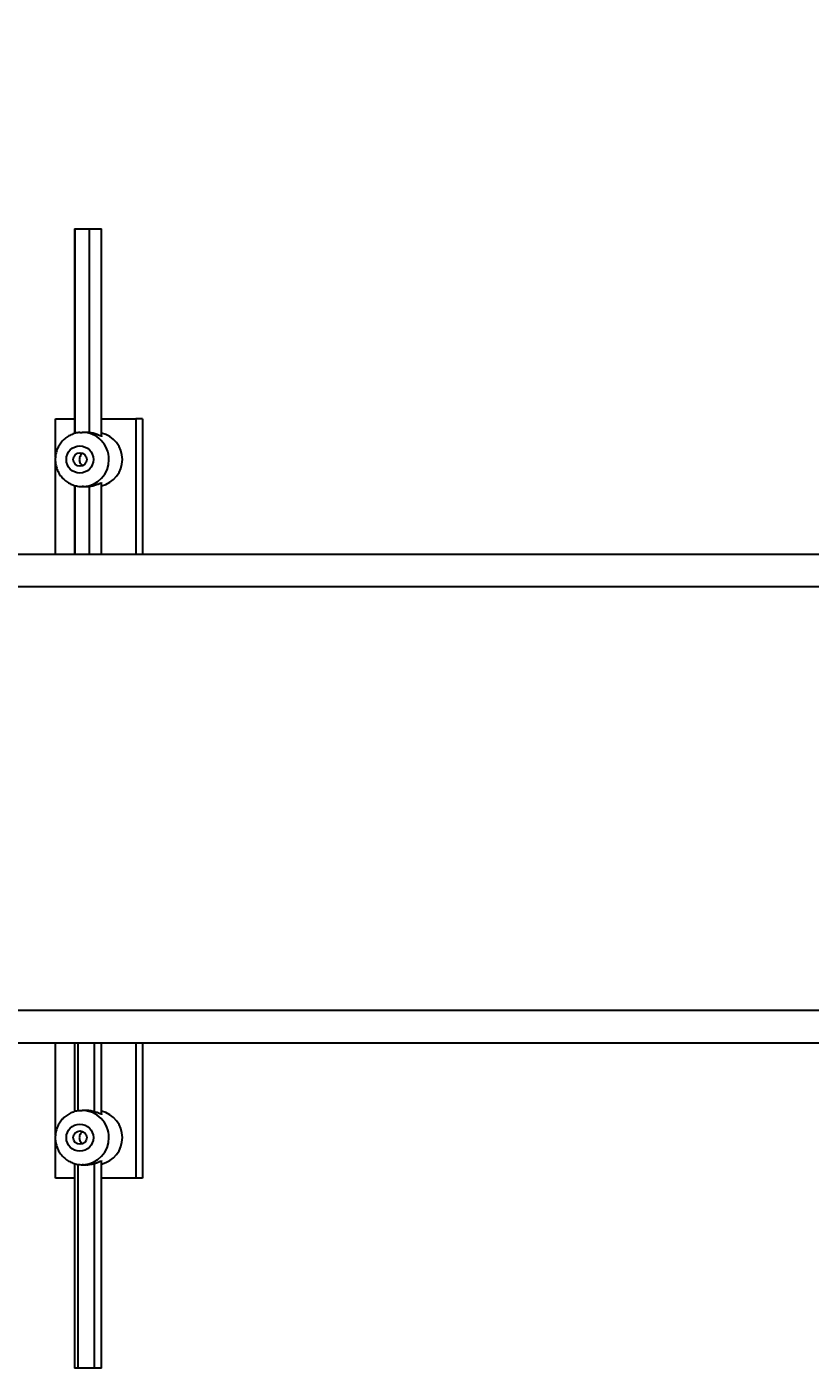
# Model space of a CAD drawing. Header units: millimetres. Extents: x 10 to 584, y 10 to 410.
# Drawn here: x 310.89 to 330.15, y 64.79 to 97.76 of the extents above; entities that cross this region are included whole.
import ezdxf

# ---------------------------------------------------------------- set-up
doc = ezdxf.new("R2010")
doc.units = ezdxf.units.MM
doc.layers.add('2', color=1, linetype='Continuous')
doc.styles.add('SLDTEXTSTYLE0', font='TXT', dxfattribs={"width": 0.7})
doc.dimstyles.new('SLDDIMSTYLE0', dxfattribs={"dimtxt": 3.5, "dimasz": 3.5, "dimexe": 0, "dimexo": 0.0625, "dimgap": 0.875, "dimtad": 1, "dimlfac": 15, "dimrnd": 1e-09, "dimzin": 12, "dimdsep": 46, "dimtxsty": 'SLDTEXTSTYLE0', "dimsah": 1, "dimcen": 0.09, "dimadec": 0, "dimazin": 3, "dimtfac": 1, "dimtofl": 0, "dimtmove": 0, "dimatfit": 3, "dimfxl": 0, "dimfrac": 2, "dimtolj": 1, "dimtzin": 12, "dimarcsym": 0})

# ---------------------------------------------------------------- blocks, each defined once
blk = doc.blocks.new('_D_4')
at = {"layer": '2', "color": 1}
for p, q in [((60.502, 83.127), (60.502, 126.127)), ((360.502, 85.627), (360.502, 126.127)), ((360.502, 125.127), (60.502, 125.127))]:
    blk.add_line(p, q, dxfattribs=at)
for points in [[(60.502, 125.127), (64.002, 124.588), (64.002, 125.665)], [(360.502, 125.127), (357.002, 125.665), (357.002, 124.588)]]:
    blk.add_solid(points, dxfattribs=at)
at = {"layer": '2', "color": 1, "insert": (204.071, 129.638), "char_height": 3.5, "attachment_point": 1, "style": 'SLDTEXTSTYLE0'}
blk.add_mtext('4500', dxfattribs=at)

msp = doc.modelspace()

# ---------------------------------------------------------------- linework, layer by layer
at = {"color": 7, "linetype": 'Continuous', "lineweight": 25}
for p, q in [((312.06441, 92.79332), (312.06441, 87.7628)), ((312.06441, 92.79332), (312.08614, 92.79332)), ((312.08614, 87.76847), (312.08614, 92.79332)), ((312.08614, 92.79332), (312.42415, 92.79332)), ((312.42415, 92.79332), (312.42415, 87.78842)), ((312.42415, 92.79332), (312.73107, 92.79332)), ((312.73107, 87.70068), (312.73107, 92.79332)), ((311.59755, 87.17468), (311.59755, 88.12665)), ((311.59755, 88.12665), (312.06441, 88.12665)), ((312.73107, 88.12665), (313.57037, 88.12665)), ((313.73468, 88.12665), (313.57037, 88.12665)), ((313.57037, 88.12665), (313.57037, 84.79332)), ((313.73468, 88.12665), (313.73468, 84.79332)), ((312.20047, 87.79099), (312.25534, 87.79332)), ((312.34231, 87.79332), (312.25534, 87.79332)), ((311.59755, 84.79332), (311.59755, 87.07526)), ((312.06441, 86.48903), (312.06441, 84.79332)), ((312.08614, 84.79332), (312.08614, 86.48422)), ((312.2855, 86.46069), (312.25534, 86.45998)), ((312.25534, 86.45998), (312.34259, 86.45998)), ((312.42415, 86.46488), (312.42415, 84.79332)), ((312.73107, 84.79332), (312.73107, 86.55284)), ((312.73312, 86.5532), (312.73366, 86.54824)), ((360.09062, 84.79332), (304.43516, 84.79332)), ((360.09062, 83.99332), (302.60183, 83.99332)), ((291.37083, 73.59332), (360.09062, 73.59332)), ((291.37083, 72.79332), (360.09062, 72.79332)), ((311.59755, 70.50801), (311.59755, 72.79332)), ((312.06441, 72.79332), (312.06441, 71.09614)), ((312.15664, 71.11838), (312.15664, 72.79332)), ((312.5512, 72.79332), (312.5512, 71.09552)), ((312.73107, 71.03401), (312.73107, 72.79332)), ((313.57037, 72.79332), (313.57037, 69.45998)), ((313.73468, 72.79332), (313.73468, 69.45998)), ((312.20047, 71.12433), (312.25534, 71.12665)), ((312.34231, 71.12665), (312.25534, 71.12665)), ((311.59755, 69.45998), (311.59755, 70.40859)), ((312.06441, 69.82236), (312.06441, 64.79332)), ((312.15664, 64.79332), (312.15664, 69.80196)), ((312.2855, 69.79402), (312.25534, 69.79332)), ((312.25534, 69.79332), (312.34259, 69.79332)), ((312.5512, 69.82403), (312.5512, 64.79332)), ((312.73107, 64.79332), (312.73107, 69.88617)), ((312.73312, 69.88653), (312.73366, 69.88157)), ((312.06441, 69.45998), (311.59755, 69.45998)), ((313.57037, 69.45998), (312.73107, 69.45998)), ((313.73468, 69.45998), (313.57037, 69.45998)), ((312.15664, 64.79332), (312.06441, 64.79332)), ((312.5512, 64.79332), (312.15664, 64.79332)), ((312.73107, 64.79332), (312.5512, 64.79332))]:
    msp.add_line(p, q, dxfattribs=at)
for centre, radius in [((312.19739, 87.12587), 0.33198), ((312.20203, 87.12722), 0.16587), ((312.19739, 70.4592), 0.33198), ((312.20203, 70.46056), 0.16587)]:
    msp.add_circle(centre, radius, dxfattribs=at)
at = {"color": 59, "linetype": 'Continuous', "lineweight": 25}
for centre, radius, start, end in [((312.25099, 87.13136), 0.66197, 359.592045, 89.623656), ((312.25107, 87.12168), 0.66189, 272.98173, 0.430417), ((312.25099, 70.4647), 0.66197, 359.592045, 89.623656), ((312.25107, 70.45501), 0.66189, 272.98173, 0.430417)]:
    msp.add_arc(centre, radius, start, end, dxfattribs=at)
at = {"color": 7, "linetype": 'Continuous', "lineweight": 25}
for centre, start, end in [((312.57745, 87.13031), 359.684261, 76.625642), ((312.57745, 87.12299), 283.374509, 0.315588), ((312.57745, 70.46364), 359.684261, 76.625642), ((312.57745, 70.45632), 283.374509, 0.315588)]:
    msp.add_arc(centre, 0.66412, start, end, dxfattribs=at)
for points, knots in [([(312.19998, 87.78836), (312.18219, 87.78743), (312.12519, 87.78447), (312.03183, 87.75717), (311.92444, 87.70837), (311.8276, 87.64009), (311.7442, 87.55597), (311.67689, 87.45824), (311.62776, 87.35003), (311.5984, 87.23468), (311.58977, 87.1158), (311.60222, 86.99716), (311.6354, 86.88253), (311.68829, 86.7756), (311.75922, 86.67977), (311.84594, 86.59819), (311.94564, 86.53332), (312.0551, 86.48775), (312.16984, 86.4611), (312.24752, 86.46102), (312.28579, 86.46097)], [0, 0, 0, 0, 0.025953846, 0.083162336, 0.140353156, 0.197552055, 0.254781586, 0.312061331, 0.369405232, 0.426818994, 0.484298923, 0.541833708, 0.599401354, 0.656977891, 0.714540654, 0.772068252, 0.829541307, 0.886949814, 0.944289425, 1, 1, 1, 1]), ([(312.73312, 87.7001), (312.7241, 87.70209), (312.7061, 87.70605), (312.64102, 87.73297), (312.55176, 87.76386), (312.44579, 87.78936), (312.37358, 87.79118), (312.34224, 87.79197)], [0, 0, 0, 0, 0.1951344, 0.38958996, 0.60080895, 0.8267281, 1, 1, 1, 1]), ([(312.73637, 87.70348), (312.73684, 87.70298), (312.73999, 87.69968), (312.73627, 87.69991), (312.73312, 87.7001)], [0, 0, 0, 0, 0.15033602, 1, 1, 1, 1]), ([(312.26909, 87.27488), (312.256, 87.26648), (312.22764, 87.24827), (312.19855, 87.20369), (312.18573, 87.15974), (312.18486, 87.13333), (312.18464, 87.12665)], [0, 0, 0, 0, 0.26571883, 0.57551874, 0.89256419, 1, 1, 1, 1]), ([(312.18464, 87.12665), (312.18606, 87.10917), (312.18888, 87.07426), (312.21168, 87.02774), (312.23962, 86.99349), (312.26482, 86.9824), (312.27372, 86.97849)], [0, 0, 0, 0, 0.27323882, 0.54561246, 0.83956473, 1, 1, 1, 1]), ([(312.34262, 86.46219), (312.35762, 86.46165), (312.40596, 86.45993), (312.49165, 86.47464), (312.58894, 86.50096), (312.67187, 86.5329), (312.71816, 86.55135), (312.72983, 86.5528), (312.73312, 86.5532)], [0, 0, 0, 0, 0.08493284, 0.27364223, 0.47031747, 0.68729966, 0.91195, 1, 1, 1, 1]), ([(312.19998, 71.12169), (312.18219, 71.12077), (312.12519, 71.1178), (312.03183, 71.0905), (311.92444, 71.0417), (311.8276, 70.97342), (311.7442, 70.88931), (311.67689, 70.79158), (311.62776, 70.68336), (311.5984, 70.56801), (311.58977, 70.44914), (311.60222, 70.3305), (311.6354, 70.21587), (311.68829, 70.10893), (311.75922, 70.01311), (311.84594, 69.93153), (311.94564, 69.86665), (312.0551, 69.82108), (312.16984, 69.79444), (312.24752, 69.79435), (312.28579, 69.79431)], [0, 0, 0, 0, 0.025953846, 0.083162336, 0.140353156, 0.197552055, 0.254781586, 0.312061331, 0.369405232, 0.426818994, 0.484298923, 0.541833708, 0.599401354, 0.656977891, 0.714540654, 0.772068252, 0.829541307, 0.886949814, 0.944289425, 1, 1, 1, 1]), ([(312.73312, 71.03344), (312.7241, 71.03542), (312.7061, 71.03938), (312.64102, 71.06631), (312.55176, 71.09719), (312.44579, 71.1227), (312.37358, 71.12451), (312.34224, 71.1253)], [0, 0, 0, 0, 0.1951344, 0.38958996, 0.60080895, 0.8267281, 1, 1, 1, 1]), ([(312.73637, 71.03681), (312.73684, 71.03632), (312.73999, 71.03301), (312.73627, 71.03324), (312.73312, 71.03344)], [0, 0, 0, 0, 0.15033602, 1, 1, 1, 1]), ([(312.26909, 70.60822), (312.256, 70.59981), (312.22764, 70.58161), (312.19855, 70.53703), (312.18573, 70.49307), (312.18486, 70.46667), (312.18464, 70.45998)], [0, 0, 0, 0, 0.26571883, 0.57551874, 0.89256419, 1, 1, 1, 1]), ([(312.18464, 70.45998), (312.18606, 70.4425), (312.18888, 70.40759), (312.21168, 70.36108), (312.23962, 70.32683), (312.26482, 70.31574), (312.27372, 70.31182)], [0, 0, 0, 0, 0.27323882, 0.54561246, 0.83956473, 1, 1, 1, 1]), ([(312.34262, 69.79552), (312.35762, 69.79499), (312.40596, 69.79326), (312.49165, 69.80798), (312.58894, 69.8343), (312.67187, 69.86623), (312.71816, 69.88469), (312.72983, 69.88613), (312.73312, 69.88653)], [0, 0, 0, 0, 0.08493284, 0.27364223, 0.47031747, 0.68729966, 0.91195, 1, 1, 1, 1])]:
    msp.add_open_spline(points, degree=3, knots=knots, dxfattribs=at)

# ---------------------------------------------------------------- dimensions: what is measured, and where the dimension line sits
at = {"layer": '2', "color": 1}
dim = msp.add_linear_dim(base=(60.50183, 125.12665), p1=(360.50159, 84.62665), p2=(60.50183, 82.12665), angle=0, dimstyle='SLDDIMSTYLE0', dxfattribs=at)
dim.commit()
dim.dimension.update_dxf_attribs({"geometry": '_D_4', "text_midpoint": (209.89448, 125.12665), "dimtype": 160})

doc.saveas('drawing.dxf')
